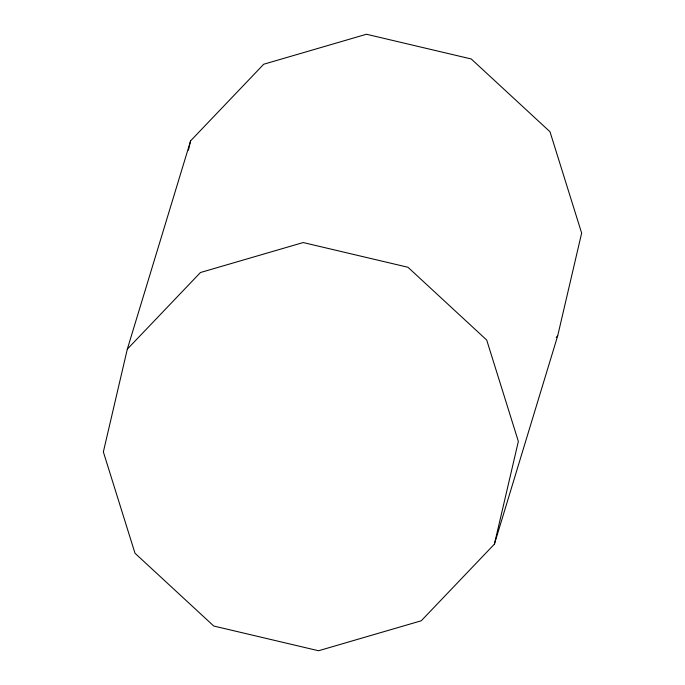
<?xml version="1.0" encoding="UTF-8"?>
<svg xmlns="http://www.w3.org/2000/svg" width="685" height="685" viewBox="0 0 685 685"><rect width="100%" height="100%" fill="white"/><g stroke="black" fill="none" stroke-linecap="round" stroke-linejoin="round"><path stroke-width="1.03" d="M127.316 349.144L103.358 451.903L135.005 553.249L213.763 626.03L318.542 650.75L421.258 620.781L494.399 544.147L557.684 335.856L581.642 233.097L549.995 131.751L471.237 58.97L366.458 34.25L263.742 64.219L190.601 140.853L127.316 349.144L200.457 272.519L303.172 242.55L407.952 267.261L486.71 340.051L518.357 441.397L494.399 544.147M188.426 150.195L190.601 140.853M556.203 337.405L557.684 335.856"/></g></svg>
